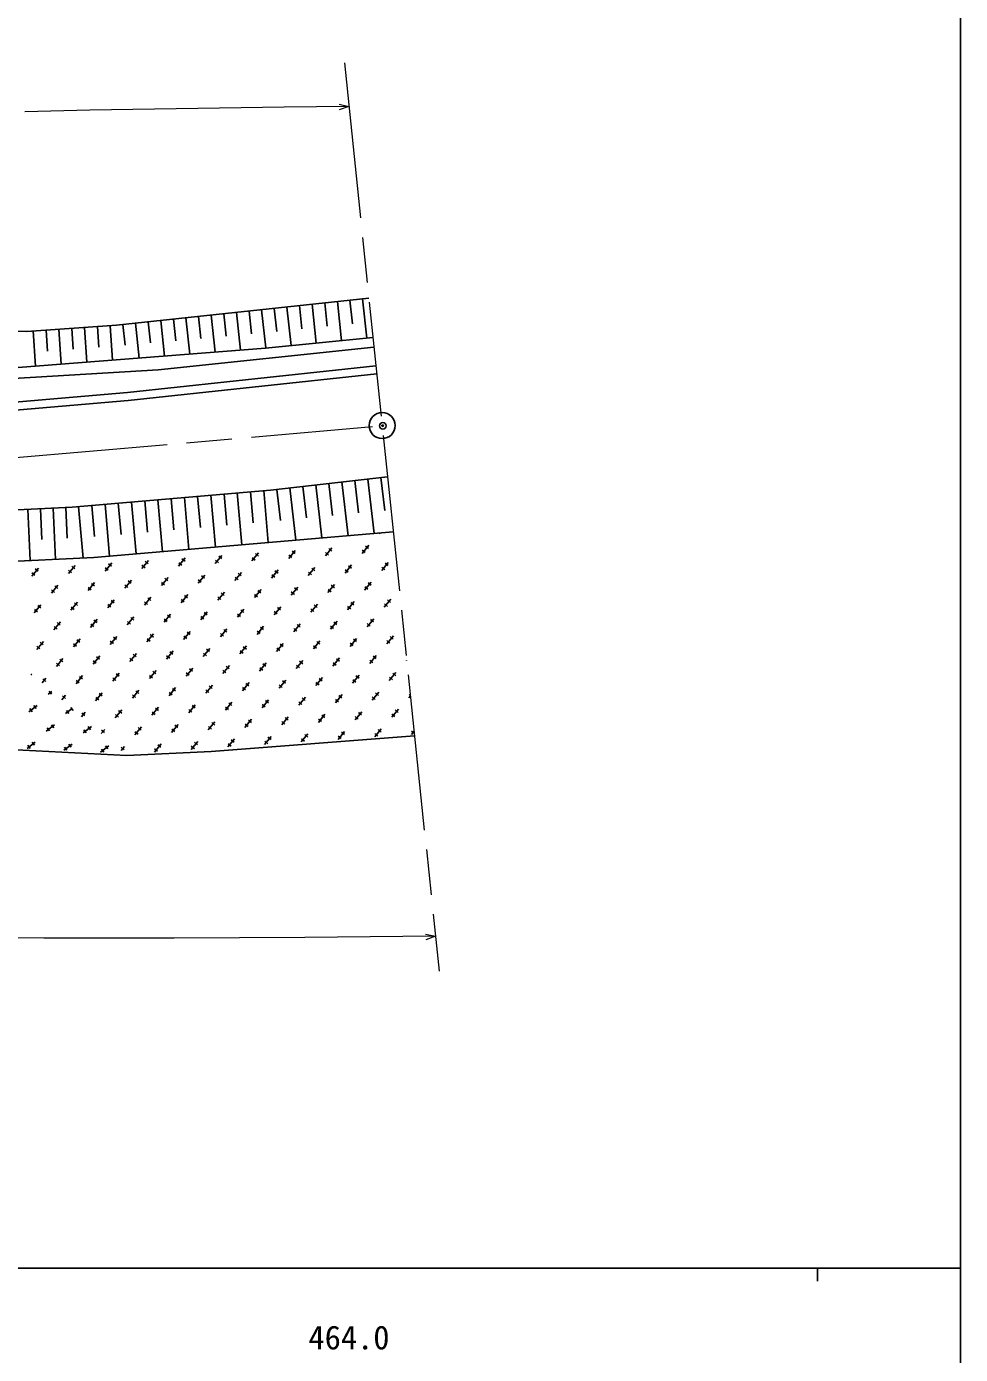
# Model space of a CAD drawing. Units: millimetres, scale not verified. Extents: x 38761 to 678769, y 20240 to 380245.
# Drawn here: x 505972 to 577768, y 198600 to 300692 of the extents above; entities that cross this region are included whole.
import ezdxf
from ezdxf.enums import TextEntityAlignment as Align

# ---------------------------------------------------------------- set-up
doc = ezdxf.new("R2010")
doc.units = ezdxf.units.MM
doc.header["$LTSCALE"] = 1000.01
doc.header["$PDMODE"] = 32
doc.header["$PDSIZE"] = 500
doc.linetypes.add('CHAIN', pattern=[18.5, 12, -1.5, 3.5, -1.5])
for name, color, linetype, lineweight in [('M-BGD', 7, 'Continuous', 25), ('M-BMK', 2, 'CHAIN', 13), ('M-BMK-SRVR', 3, 'Continuous', 25), ('M-STR-HTXT', 7, 'Continuous', 13), ('M-TTL-BAND', 7, 'Continuous', 25)]:
    doc.layers.add(name, color=color, linetype=linetype, lineweight=lineweight)
doc.layers.add('M-OTRS', color=6, linetype='Continuous')
doc.styles.add('ＭＳ ゴシック', font='')
doc.styles.get('ＭＳ ゴシック').set_extended_font_data('MS Gothic')

# ---------------------------------------------------------------- blocks, each defined once
blk = doc.blocks.new('BUHIN2')
at = {"color": 6, "linetype": 'Continuous', "lineweight": 25}
for radius in [0.05, 0.0437, 0.0375, 0.0312, 0.025, 0.0187, 0.0125, 0.0063]:
    blk.add_circle((0, 0), radius, dxfattribs=at)

msp = doc.modelspace()

# ---------------------------------------------------------------- linework, layer by layer
at = {"layer": 'M-BGD'}
for p, q in [((532289, 279806), (512895, 277725)), ((531804, 279754), (532129, 276730)), ((522107, 278714), (522417, 275825)), ((523077, 278818), (523264, 277068)), ((524046, 278922), (524362, 275979)), ((525016, 279026), (525206, 277254)), ((525986, 279130), (526304, 276167)), ((526956, 279234), (527147, 277450)), ((527925, 279338), (528245, 276355)), ((528895, 279442), (529088, 277646)), ((529865, 279546), (530187, 276542)), ((530834, 279650), (531029, 277842)), ((512895, 277725), (505992, 277254)), ((512402, 277692), (512582, 275047)), ((513379, 277777), (513550, 276191)), ((514349, 277881), (514636, 275210)), ((515319, 277986), (515493, 276366)), ((516289, 278090), (516581, 275363)), ((517258, 278194), (517436, 276542)), ((518228, 278298), (518526, 275517)), ((519198, 278402), (519379, 276717)), ((520168, 278506), (520472, 275671)), ((521137, 278610), (521321, 276893)), ((505992, 277254), (480864, 277556)), ((506485, 277288), (506670, 274580)), ((507471, 277355), (507581, 275737)), ((508457, 277423), (508640, 274736)), ((509443, 277490), (509553, 275884)), ((510429, 277557), (510611, 274891)), ((511415, 277624), (511524, 276031)), ((524337, 275977), (532605, 276776)), ((501148, 274143), (524337, 275977)), ((532681, 276050), (516083, 274294)), ((516083, 274294), (498816, 273253)), ((532832, 274596), (513736, 272552)), ((532896, 273999), (513793, 271955)), ((513736, 272552), (504487, 271754)), ((513793, 271955), (504525, 271155)), ((524717, 265056), (533720, 266074)), ((528218, 265452), (528679, 261375)), ((529218, 265565), (529497, 263103)), ((530219, 265678), (530686, 261548)), ((531219, 265791), (531501, 263298)), ((532220, 265905), (532693, 261722)), ((533220, 266018), (533506, 263492)), ((509468, 263733), (524717, 265056)), ((518109, 264483), (518455, 260494)), ((519126, 264571), (519333, 262177)), ((520142, 264659), (520488, 260669)), ((521159, 264747), (521366, 262353)), ((522175, 264835), (522521, 260844)), ((523192, 264924), (523400, 262529)), ((524209, 265012), (524555, 261020)), ((525217, 265112), (525488, 262714)), ((526217, 265226), (526673, 261202)), ((527218, 265339), (527493, 262909)), ((495857, 263108), (509468, 263733)), ((506065, 263577), (506246, 259638)), ((507037, 263622), (507146, 261258)), ((508010, 263666), (508191, 259727)), ((508982, 263711), (509090, 261348)), ((509976, 263777), (510319, 259825)), ((510993, 263866), (511200, 261474)), ((512009, 263954), (512355, 259967)), ((513026, 264042), (513233, 261650)), ((514043, 264130), (514388, 260143)), ((515059, 264218), (515267, 261826)), ((516076, 264306), (516422, 260318)), ((517092, 264395), (517300, 262001)), ((511145, 259863), (534161, 261848)), ((530260, 261501), (530269, 261513)), ((533082, 261695), (533134, 261760)), ((533323, 261757), (533302, 261774)), ((526125, 259800), (526629, 260420)), ((526385, 260361), (526618, 260171)), ((528946, 259993), (529451, 260614)), ((529207, 260555), (529440, 260365)), ((531768, 260187), (532273, 260808)), ((532009, 260249), (531776, 260438)), ((532029, 260749), (532262, 260559)), ((496711, 259200), (511145, 259863)), ((512015, 258830), (512520, 259450)), ((512276, 259391), (512509, 259202)), ((514837, 259024), (515342, 259644)), ((515098, 259585), (515331, 259396)), ((517659, 259218), (518164, 259838)), ((517900, 259279), (517667, 259469)), ((517920, 259779), (518153, 259590)), ((520481, 259412), (520986, 260032)), ((520722, 259473), (520489, 259663)), ((520742, 259973), (520974, 259784)), ((523303, 259606), (523808, 260226)), ((523544, 259667), (523311, 259857)), ((523564, 260167), (523796, 259978)), ((526366, 259861), (526133, 260051)), ((529187, 260055), (528955, 260245)), ((533276, 258873), (533781, 259494)), ((533537, 259435), (533770, 259245)), ((506372, 258442), (506877, 259062)), ((506613, 258504), (506380, 258693)), ((506633, 259003), (506865, 258814)), ((509194, 258636), (509699, 259256)), ((509435, 258698), (509202, 258887)), ((509454, 259197), (509687, 259008)), ((512257, 258892), (512024, 259081)), ((515078, 259085), (514846, 259275)), ((516345, 257710), (516850, 258330)), ((519167, 257904), (519672, 258524)), ((519428, 258465), (519660, 258276)), ((521989, 258098), (522494, 258718)), ((522230, 258159), (521997, 258349)), ((522250, 258659), (522482, 258470)), ((524811, 258292), (525316, 258912)), ((525052, 258353), (524819, 258543)), ((525071, 258853), (525304, 258664)), ((527632, 258486), (528137, 259106)), ((527873, 258547), (527641, 258737)), ((527893, 259047), (528126, 258858)), ((530454, 258680), (530959, 259300)), ((530695, 258741), (530463, 258931)), ((530715, 259241), (530948, 259051)), ((533517, 258935), (533284, 259125)), ((507880, 257128), (508385, 257749)), ((508121, 257190), (507888, 257379)), ((508141, 257689), (508373, 257500)), ((510702, 257322), (511206, 257942)), ((510943, 257384), (510710, 257573)), ((510962, 257883), (511195, 257694)), ((513523, 257516), (514028, 258136)), ((513764, 257578), (513532, 257767)), ((513784, 258077), (514017, 257888)), ((516586, 257772), (516354, 257961)), ((516606, 258271), (516839, 258082)), ((519408, 257965), (519175, 258155)), ((523497, 256784), (524002, 257404)), ((523757, 257345), (523990, 257156)), ((526318, 256978), (526823, 257598)), ((526579, 257539), (526812, 257350)), ((529140, 257172), (529645, 257792)), ((529381, 257233), (529149, 257423)), ((529401, 257733), (529634, 257544)), ((531962, 257366), (532467, 257986)), ((532203, 257427), (531970, 257617)), ((532223, 257927), (532456, 257738)), ((509388, 255814), (509893, 256435)), ((509648, 256375), (509881, 256186)), ((512209, 256008), (512714, 256629)), ((512450, 256070), (512218, 256259)), ((512470, 256569), (512703, 256380)), ((515031, 256202), (515536, 256822)), ((515272, 256264), (515040, 256453)), ((515292, 256763), (515525, 256574)), ((517853, 256396), (518358, 257016)), ((518094, 256458), (517861, 256647)), ((518114, 256957), (518347, 256768)), ((520675, 256590), (521180, 257210)), ((520916, 256652), (520683, 256841)), ((520936, 257151), (521168, 256962)), ((523738, 256845), (523505, 257035)), ((526560, 257039), (526327, 257229)), ((527826, 255664), (528331, 256284)), ((530648, 255858), (531153, 256478)), ((530909, 256419), (531142, 256230)), ((533470, 256052), (533975, 256672)), ((533711, 256113), (533478, 256303)), ((533731, 256613), (533963, 256424)), ((506566, 255620), (507071, 256241)), ((506807, 255682), (506574, 255871)), ((506827, 256181), (507059, 255992)), ((509629, 255876), (509396, 256065)), ((513717, 254694), (514222, 255315)), ((513978, 255255), (514211, 255066)), ((516539, 254888), (517044, 255509)), ((516800, 255449), (517033, 255260)), ((519361, 255082), (519866, 255702)), ((519602, 255144), (519369, 255333)), ((519622, 255643), (519854, 255454)), ((522183, 255276), (522688, 255896)), ((522424, 255338), (522191, 255527)), ((522444, 255837), (522676, 255648)), ((525005, 255470), (525509, 256090)), ((525246, 255532), (525013, 255721)), ((525265, 256031), (525498, 255842)), ((528067, 255725), (527835, 255915)), ((528087, 256225), (528320, 256036)), ((530889, 255919), (530656, 256109)), ((508074, 254306), (508579, 254927)), ((508315, 254368), (508082, 254557)), ((508334, 254868), (508567, 254678)), ((510895, 254500), (511400, 255121)), ((511137, 254562), (510904, 254751)), ((511156, 255061), (511389, 254872)), ((513958, 254756), (513726, 254945)), ((516780, 254950), (516547, 255139)), ((520869, 253768), (521374, 254389)), ((521130, 254329), (521362, 254140)), ((523691, 253962), (524196, 254582)), ((523932, 254024), (523699, 254213)), ((523951, 254523), (524184, 254334)), ((526512, 254156), (527017, 254776)), ((526753, 254218), (526521, 254407)), ((526773, 254717), (527006, 254528)), ((529334, 254350), (529839, 254970)), ((529575, 254412), (529343, 254601)), ((529595, 254911), (529828, 254722)), ((532156, 254544), (532661, 255164)), ((532397, 254605), (532164, 254795)), ((532417, 255105), (532650, 254916)), ((506760, 252798), (507265, 253419)), ((507021, 253360), (507253, 253170)), ((509582, 252992), (510087, 253613)), ((509823, 253054), (509590, 253243)), ((509842, 253554), (510075, 253364)), ((512403, 253186), (512908, 253807)), ((512644, 253248), (512412, 253437)), ((512664, 253748), (512897, 253558)), ((515225, 253380), (515730, 254001)), ((515466, 253442), (515234, 253631)), ((515486, 253941), (515719, 253752)), ((518047, 253574), (518552, 254195)), ((518288, 253636), (518055, 253825)), ((518308, 254135), (518540, 253946)), ((521110, 253830), (520877, 254019)), ((525198, 252648), (525703, 253269)), ((525459, 253209), (525692, 253020)), ((528020, 252842), (528525, 253462)), ((528281, 253403), (528514, 253214)), ((530842, 253036), (531347, 253656)), ((531083, 253098), (530850, 253287)), ((531103, 253597), (531336, 253408)), ((533664, 253230), (534169, 253850)), ((533905, 253292), (533672, 253481)), ((533925, 253791), (534157, 253602)), ((507001, 252860), (506768, 253049)), ((511089, 251678), (511594, 252299)), ((511350, 252240), (511583, 252050)), ((513911, 251872), (514416, 252493)), ((514172, 252434), (514405, 252244)), ((516733, 252066), (517238, 252687)), ((516974, 252128), (516741, 252317)), ((516994, 252628), (517227, 252438)), ((519555, 252260), (520060, 252881)), ((519796, 252322), (519563, 252511)), ((519816, 252821), (520048, 252632)), ((522377, 252454), (522882, 253075)), ((522618, 252516), (522385, 252705)), ((522637, 253015), (522870, 252826)), ((525440, 252710), (525207, 252899)), ((528261, 252904), (528029, 253093)), ((532350, 251722), (532855, 252342)), ((532611, 252283), (532843, 252094)), ((508268, 251484), (508773, 252105)), ((508509, 251546), (508276, 251735)), ((508528, 252046), (508761, 251856)), ((511330, 251740), (511098, 251929)), ((514152, 251934), (513920, 252123)), ((515419, 250558), (515924, 251179)), ((518241, 250752), (518746, 251373)), ((518502, 251314), (518734, 251124)), ((521063, 250946), (521568, 251567)), ((521304, 251008), (521071, 251197)), ((521324, 251508), (521556, 251318)), ((523885, 251140), (524389, 251761)), ((524126, 251202), (523893, 251391)), ((524145, 251701), (524378, 251512)), ((526706, 251334), (527211, 251955)), ((526947, 251396), (526715, 251585)), ((526967, 251895), (527200, 251706)), ((529528, 251528), (530033, 252149)), ((529769, 251590), (529536, 251779)), ((529789, 252089), (530022, 251900)), ((532591, 251784), (532358, 251973)), ((535172, 251916), (535193, 251942)), ((506292, 250840), (506380, 250907)), ((507164, 250235), (507459, 250597)), ((507214, 250538), (507447, 250348)), ((509775, 250170), (510280, 250791)), ((510017, 250232), (509784, 250422)), ((510036, 250732), (510269, 250542)), ((512597, 250364), (513102, 250985)), ((512838, 250426), (512606, 250615)), ((512858, 250926), (513091, 250736)), ((515660, 250620), (515427, 250809)), ((515680, 251120), (515913, 250930)), ((518482, 250814), (518249, 251003)), ((522571, 249632), (523076, 250253)), ((522831, 250194), (523064, 250004)), ((525392, 249826), (525897, 250447)), ((525653, 250388), (525886, 250198)), ((528214, 250020), (528719, 250641)), ((528455, 250082), (528223, 250271)), ((528475, 250581), (528708, 250392)), ((531036, 250214), (531541, 250835)), ((531277, 250276), (531044, 250465)), ((531297, 250775), (531530, 250586)), ((533858, 250408), (534363, 251029)), ((534099, 250470), (533866, 250659)), ((534119, 250969), (534351, 250780)), ((507633, 249356), (507927, 249580)), ((507882, 249360), (507701, 249598)), ((508682, 248933), (508967, 249283)), ((508722, 249224), (508955, 249035)), ((511283, 248857), (511788, 249477)), ((511524, 248918), (511292, 249108)), ((511544, 249418), (511777, 249228)), ((514105, 249050), (514610, 249671)), ((514346, 249112), (514114, 249302)), ((514366, 249612), (514599, 249422)), ((516927, 249244), (517432, 249865)), ((517168, 249306), (516935, 249495)), ((517188, 249806), (517420, 249616)), ((519749, 249438), (520254, 250059)), ((519990, 249500), (519757, 249689)), ((520010, 250000), (520242, 249810)), ((522812, 249694), (522579, 249883)), ((525633, 249888), (525401, 250077)), ((526900, 248512), (527405, 249133)), ((529722, 248706), (530227, 249327)), ((529983, 249268), (530216, 249078)), ((532544, 248900), (533049, 249521)), ((532785, 248962), (532552, 249151)), ((532805, 249461), (533037, 249272)), ((535366, 249094), (535476, 249229)), ((535472, 249266), (535374, 249345)), ((506150, 248015), (506787, 248499)), ((506398, 248018), (506217, 248257)), ((506535, 248499), (506717, 248260)), ((508974, 247873), (509475, 248253)), ((509223, 247876), (509042, 248115)), ((509373, 248340), (509542, 248118)), ((512791, 247543), (513296, 248163)), ((513052, 248104), (513285, 247915)), ((515613, 247737), (516118, 248357)), ((515874, 248298), (516107, 248108)), ((518435, 247930), (518940, 248551)), ((518676, 247992), (518443, 248182)), ((518696, 248492), (518928, 248302)), ((521257, 248124), (521762, 248745)), ((521498, 248186), (521265, 248375)), ((521517, 248686), (521750, 248496)), ((524078, 248318), (524583, 248939)), ((524320, 248380), (524087, 248569)), ((524339, 248880), (524572, 248690)), ((527141, 248574), (526909, 248763)), ((527161, 249074), (527394, 248884)), ((529963, 248768), (529730, 248957)), ((534052, 247586), (534557, 248207)), ((534313, 248148), (534545, 247958)), ((510199, 247631), (510474, 247969)), ((510230, 247910), (510463, 247721)), ((513032, 247604), (512800, 247794)), ((515854, 247798), (515621, 247988)), ((519943, 246617), (520448, 247237)), ((520204, 247178), (520436, 246988)), ((522765, 246810), (523269, 247431)), ((523025, 247372), (523258, 247182)), ((525586, 247004), (526091, 247625)), ((525827, 247066), (525595, 247255)), ((525847, 247566), (526080, 247376)), ((528408, 247198), (528913, 247819)), ((528649, 247260), (528417, 247449)), ((528669, 247760), (528902, 247570)), ((531230, 247392), (531735, 248013)), ((531471, 247454), (531238, 247643)), ((531491, 247954), (531723, 247764)), ((534293, 247648), (534060, 247837)), ((478470, 246425), (513679, 244646)), ((507491, 246532), (508128, 247015)), ((507739, 246535), (507558, 246774)), ((507877, 247016), (508058, 246777)), ((510315, 246389), (510953, 246873)), ((510564, 246392), (510383, 246631)), ((510701, 246873), (510883, 246634)), ((511717, 246329), (511982, 246655)), ((511738, 246596), (511971, 246407)), ((514299, 246229), (514804, 246849)), ((514540, 246290), (514307, 246480)), ((514560, 246790), (514793, 246601)), ((517121, 246423), (517626, 247043)), ((517362, 246484), (517129, 246674)), ((517382, 246984), (517614, 246795)), ((520184, 246678), (519951, 246868)), ((520162, 244963), (535795, 246166)), ((523006, 246872), (522773, 247062)), ((524272, 245497), (524777, 246117)), ((524533, 246058), (524766, 245869)), ((527094, 245690), (527599, 246311)), ((527355, 246252), (527588, 246062)), ((529916, 245884), (530421, 246505)), ((530157, 245946), (529924, 246135)), ((530177, 246446), (530410, 246256)), ((532738, 246078), (533243, 246699)), ((532979, 246140), (532746, 246329)), ((532999, 246640), (533231, 246450)), ((535560, 246272), (535758, 246516)), ((535775, 246355), (535568, 246523)), ((506007, 245191), (506644, 245674)), ((506256, 245194), (506074, 245433)), ((506393, 245674), (506574, 245436)), ((508832, 245048), (509469, 245532)), ((509080, 245051), (508899, 245290)), ((509218, 245532), (509399, 245293)), ((511657, 244905), (512294, 245389)), ((511905, 244908), (511724, 245147)), ((512042, 245389), (512224, 245150)), ((513235, 245027), (513490, 245341)), ((513246, 245282), (513479, 245093)), ((515807, 244915), (516312, 245535)), ((516048, 244976), (515815, 245166)), ((516068, 245476), (516300, 245287)), ((518629, 245109), (519134, 245729)), ((518870, 245170), (518637, 245360)), ((518890, 245670), (519122, 245481)), ((521451, 245303), (521956, 245923)), ((521692, 245364), (521459, 245554)), ((521711, 245864), (521944, 245675)), ((524513, 245558), (524281, 245748)), ((527335, 245752), (527103, 245942)), ((513679, 244646), (520162, 244963))]:
    msp.add_line(p, q, dxfattribs=at)
for centre, radius in [((533310, 270014), 30), ((533310, 270014), 22.5), ((533357, 269996), 50)]:
    msp.add_circle(centre, radius, dxfattribs=at)
at = {"layer": 'M-BMK'}
for p, q in [((530402, 297914), (533234, 270740)), ((504829, 267522), (532562, 269948)), ((533389, 269251), (537680, 228079))]:
    msp.add_line(p, q, dxfattribs=at)
at = {"layer": 'M-BMK-SRVR'}
msp.add_circle((533310, 270014), 1000, dxfattribs=at)
at = {"layer": 'M-OTRS'}
msp.add_point((533358, 270000), dxfattribs=at)
at = {"layer": 'M-STR-HTXT'}
for p, q in [((510824, 294256), (505830, 294140)), ((515820, 294349), (510824, 294256)), ((520798, 294424), (515820, 294349)), ((525782, 294487), (520798, 294424)), ((530753, 294544), (525782, 294487)), ((529992, 294717), (530753, 294544)), ((530753, 294544), (530016, 294289)), ((537402, 230747), (532385, 230702)), ((536639, 230911), (537402, 230747)), ((537402, 230747), (536668, 230483)), ((507288, 230610), (502280, 230645)), ((512308, 230598), (507288, 230610)), ((517321, 230605), (512308, 230598)), ((522345, 230627), (517321, 230605)), ((527360, 230661), (522345, 230627)), ((532385, 230702), (527360, 230661))]:
    msp.add_line(p, q, dxfattribs=at)
at = {"layer": 'M-TTL-BAND'}
for p, q in [((577768, 20240), (577768, 370245)), ((38761, 205243), (577768, 205243)), ((566768, 205243), (566768, 204243))]:
    msp.add_line(p, q, dxfattribs=at)

# ---------------------------------------------------------------- block references
at = {"layer": 'M-OTRS', "xscale": 1000.014, "yscale": 1000.014}
msp.add_blockref('BUHIN2', (533358, 270000), dxfattribs=at)

# ---------------------------------------------------------------- texts
at = {"layer": 'M-TTL-BAND', "style": 'ＭＳ ゴシック'}
msp.add_text('464.0', height=1833, dxfattribs=at).set_placement((527642, 198438), align=Align.BOTTOM_LEFT)

doc.saveas('drawing.dxf')
